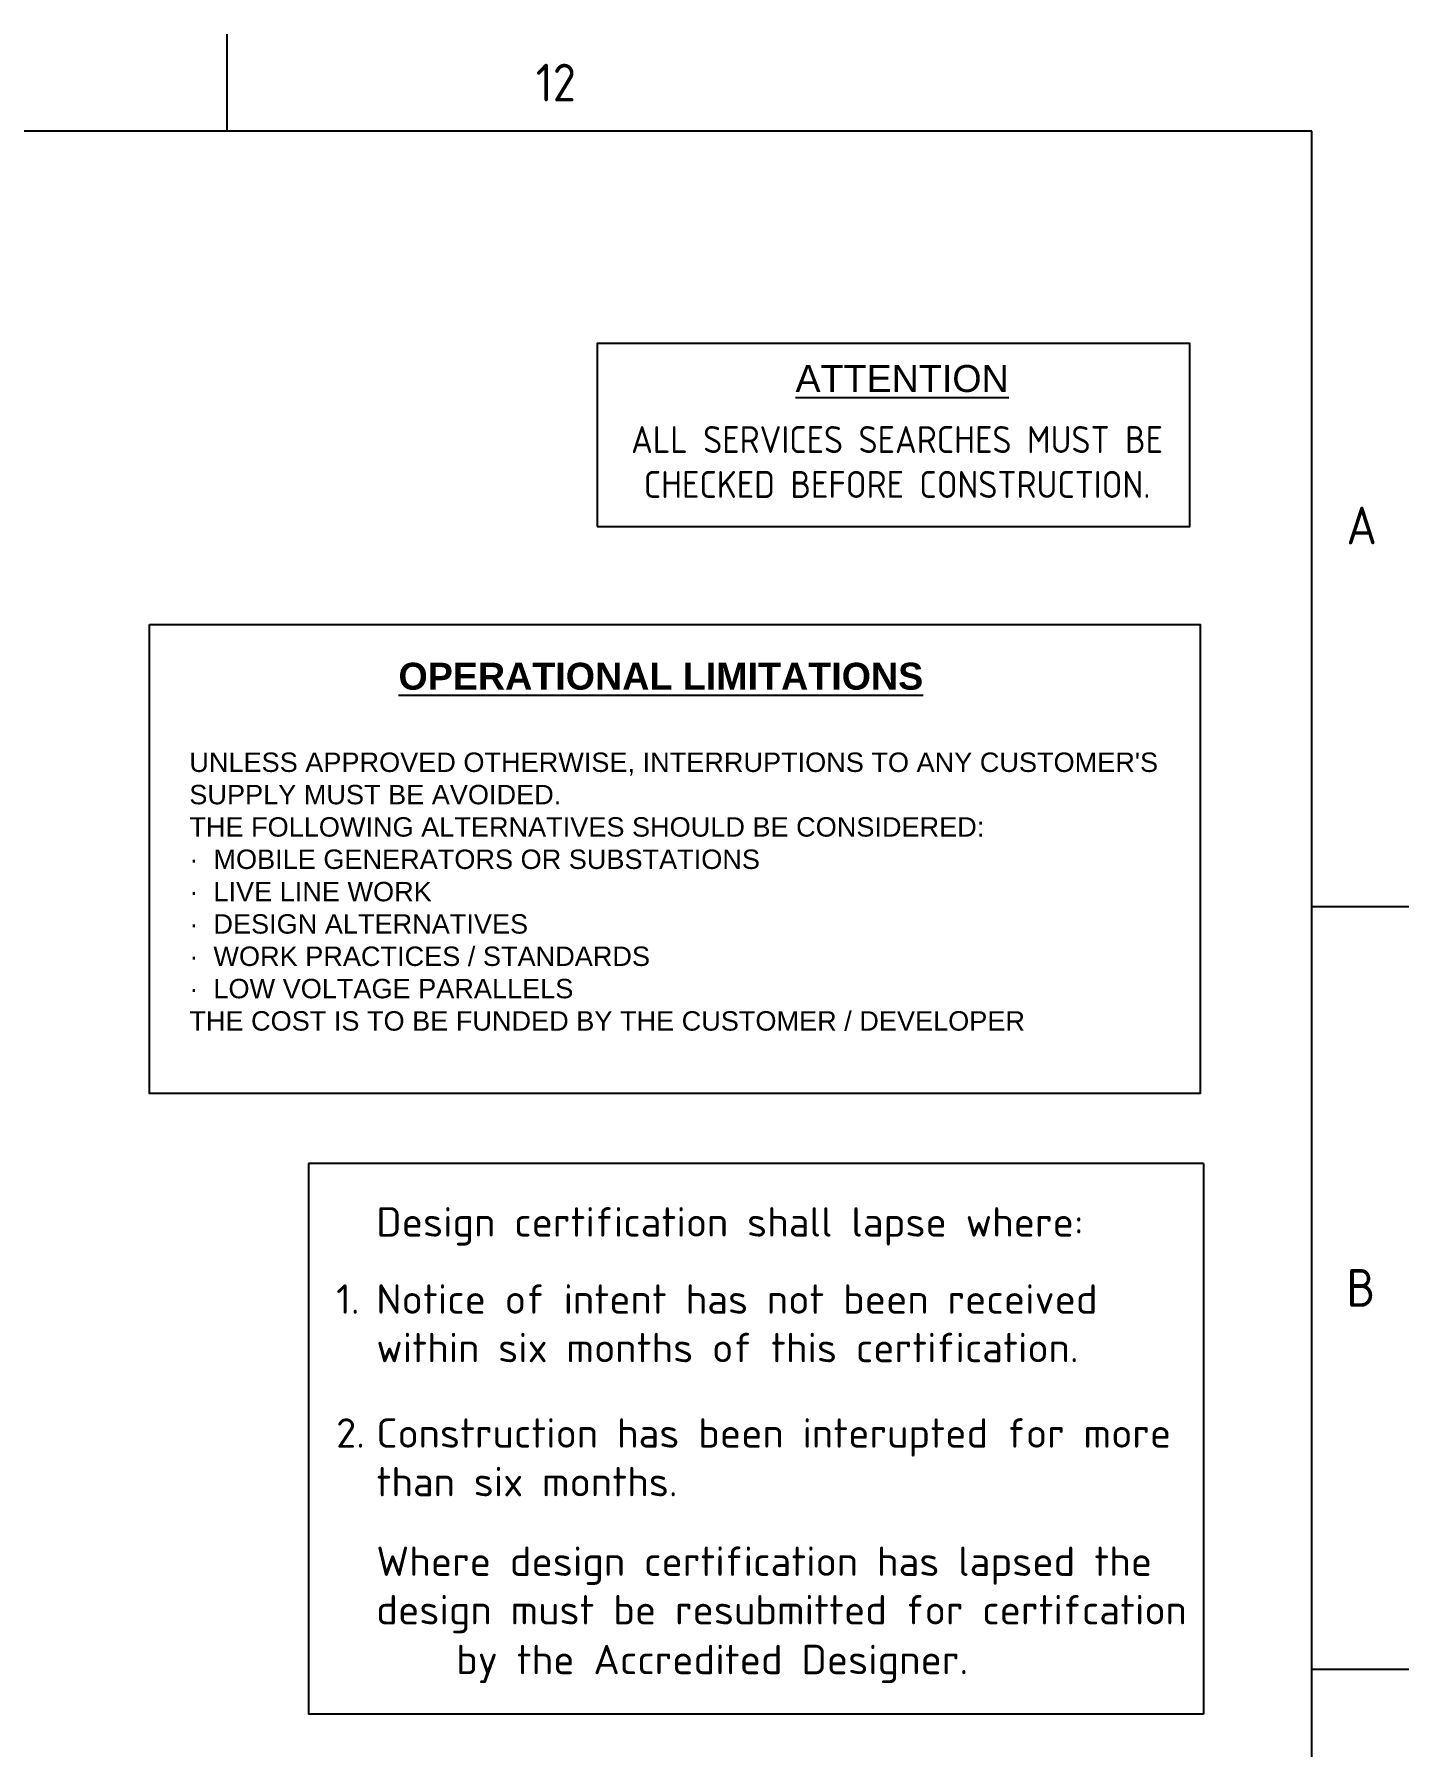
# Paper-space layout 's2 of 2' of a CAD drawing. Header units: metres. Extents: x -1806 to 17358, y -2633 to 1911.
# Drawn here: x 717.9 to 845.5, y 421.2 to 580.1 of the extents above; entities that cross this region are included whole.
import ezdxf
from ezdxf.enums import TextEntityAlignment as Align

# ---------------------------------------------------------------- set-up
doc = ezdxf.new("R2010")
doc.units = ezdxf.units.M
doc.layers.get('0').update_dxf_attribs({"color": 6})
doc.layers.add('Notes', color=7, linetype='Continuous')
doc.styles.add('iecISOCP', font='isocp.shx')
doc.styles.add('Q', font='isocpeur.ttf')
doc.styles.get("Standard").update_dxf_attribs({"font": 'arial.ttf'})

# ---------------------------------------------------------------- blocks, each defined once
blk = doc.blocks.new('Note_Attention')
at = {"layer": 'Notes', "color": 7}
blk.add_lwpolyline([(0, 0), (55, 0), (55, 17), (0, 17)], close=True, dxfattribs=at)
at = {"layer": 'Notes', "color": 7, "char_height": 2.5, "style": 'iecISOCP'}
for s, insert, width, attachment_point in [('{\\fArial|b0|i0|c0|p34;\\LATTENTION}', (28.29, 15), 20.8, 2), ('{\\C7;ALL SERVICES SEARCHES MUST BE CHECKED BEFORE CONSTRUCTION.}', (27.82, 6), 53, 5)]:
    blk.add_mtext(s, dxfattribs=dict(at, insert=insert, width=width, attachment_point=attachment_point))
blk = doc.blocks.new('A1_FRAME_TITLE')
at = {"layer": 'Notes', "linetype": 'Continuous'}
for p, q in [((744.23, 574.39), (744.23, 583.39)), ((853.87, 502.43), (844.87, 502.43)), ((844.88, 431.68), (853.87, 431.68))]:
    blk.add_line(p, q, dxfattribs=at)
at = {"layer": 'Notes', "color": 3, "linetype": 'Continuous'}
blk.add_line((844.88, 5.97), (844.88, 574.39), dxfattribs=at)
at = {"layer": 'Notes', "color": 3, "linetype": 'Continuous', "flags": 128}
blk.add_lwpolyline([(844.88, 574.39), (149.5, 574.39)], dxfattribs=at)
blk.add_attdef('DRAFT_NUM', (9.35, 23.29), '', height=2.5, rotation=90)
at = {"layer": 'Notes', "color": 7, "style": 'iecISOCP'}
for s, p in [('12', (772.87, 577.16)), ('A', (848.09, 536.06)), ('B', (848.09, 465.31))]:
    blk.add_text(s, height=3.5, dxfattribs=at).set_placement(p)
at = {"layer": 'Notes', "color": 7, "style": 'iecISOCP', "flags": 8}
blk.add_attdef('VERSION_NO', text='', height=2.5, rotation=90, dxfattribs=at).set_placement((302.04, 43.81), align=Align.MIDDLE_CENTER)
at = {"layer": 'Notes', "color": 7, "style": 'iecISOCP'}
for tag, p in [('CAP_NO', (513.19, 43.46)), ('IE_NUM', (513.05, 37.81)), ('REF_No_1', (335.24, 32.31)), ('REF_1', (362.52, 32.31)), ('GEN_WO', (441.71, 31.76)), ('HV_SWITCH', (513.46, 32.16)), ('REF_No_2', (335.24, 26.31)), ('REF_2', (362.52, 26.31)), ('OH_WO', (441.71, 25.81)), ('UBD_REF', (513.05, 25.83)), ('REF_No_3', (335.24, 20.31)), ('REF_3', (362.52, 20.31)), ('UG_WO', (441.71, 20.05)), ('GIS_MAP_No', (513.05, 20.04)), ('REF_No_4', (335.24, 14.31)), ('REF_4', (362.52, 14.31)), ('SUB_WO', (441.71, 13.81)), ('HV_OP_DIAG', (513.33, 14.2)), ('LGA', (512.95, 7.78))]:
    blk.add_attdef(tag, p, '', height=2.5, dxfattribs=at)
at = {"layer": 'Notes', "style": 'iecISOCP'}
for tag, p in [('T1', (684.37, 39.47)), ('T2', (684.37, 34.35)), ('T3', (684.37, 28.92)), ('T4', (684.37, 23.66)), ('T5', (684.37, 18.23)), ('T6', (684.37, 12.97))]:
    blk.add_attdef(tag, text='', height=3.5, dxfattribs=at).set_placement(p, align=Align.CENTER)
at = {"layer": 'Notes', "color": 7, "style": 'iecISOCP'}
for tag, p in [('scale', (567.76, 33.27)), ('DRAWN', (567.76, 24.93)), ('DATE', (567.76, 16.88)), ('DESIGN', (605.62, 9.15)), ('CHD', (567.76, 8.37))]:
    blk.add_attdef(tag, text='', height=2.5, dxfattribs=at).set_placement(p, align=Align.CENTER)
at = {"layer": 'Notes', "color": 4, "style": 'iecISOCP'}
blk.add_attdef('NUM', text='', height=7, dxfattribs=at).set_placement((812.88, 20.12), align=Align.MIDDLE_CENTER)
at = {"layer": 'Notes', "color": 1, "style": 'iecISOCP'}
blk.add_attdef('REV', text='', height=5, dxfattribs=at).set_placement((840.57, 17.1), align=Align.CENTER)
at = {"layer": 'Notes', "color": 7, "style": 'iecISOCP'}
for tag, p in [('NS', (811.23, 8.12)), ('SHTS', (825.93, 8.12))]:
    blk.add_attdef(tag, text='', height=2.5, dxfattribs=at).set_placement(p, align=Align.MIDDLE)
at = {"layer": 'Notes', "style": 'iecISOCP'}
blk.add_attdef('ExportID', (-11.47, 2.39), '', height=2.5, dxfattribs=at)
at = {"layer": 'Notes', "style": 'iecISOCP', "flags": 1}
for tag, p in [('ProjectType', (-6.37, -26.8)), ('ProjectNumber', (3.01, -26.82)), ('DrawingNumber', (14.96, -26.8)), ('ProjectDescription', (27.02, -26.83)), ('ExportDate', (39.74, -26.79)), ('ExportUserName', (48.61, -26.8)), ('DesignerCompanyName', (60.94, -26.79)), ('ExportAreaOfInterest', (76.55, -26.81)), ('GIS_SUCCESS', (91.45, -26.78)), ('CAD_SUCCESS', (101.24, -26.78)), ('DEPOTCODE', (111.56, -26.88)), ('ExportCategories', (119.53, -26.8)), ('Comments', (133.84, -26.88))]:
    blk.add_attdef(tag, p, '', height=1, dxfattribs=at)
blk = doc.blocks.new('Note_Operational Limitations')
at = {"layer": 'Notes', "linetype": 'Continuous', "lineweight": -3}
blk.add_lwpolyline([(0, 43.53), (97.49, 43.53), (97.49, 0), (0, 0)], close=True, dxfattribs=at)
at = {"layer": 'Notes', "linetype": 'Continuous', "lineweight": -3, "insert": (3.7, 39.97), "char_height": 2.50005, "width": 90.8, "attachment_point": 1}
blk.add_mtext("{\\fArial|b1|i0|c0|p34;                 \\C7;   \\LOPERATIONAL LIMITATIONS\\P\\P\\fArial|b0|i0|c0|p34;\\H0.72x;\\lUNLESS APPROVED OTHERWISE, INTERRUPTIONS TO ANY CUSTOMER'S SUPPLY MUST BE AVOIDED.\\PTHE FOLLOWING ALTERNATIVES SHOULD BE CONSIDERED:\\P·  MOBILE GENERATORS OR SUBSTATIONS\\P·  LIVE LINE WORK\\P·  DESIGN ALTERNATIVES\\P·  WORK PRACTICES / STANDARDS\\P·  LOW VOLTAGE PARALLELS\\PTHE COST IS TO BE FUNDED BY THE CUSTOMER / DEVELOPER}", dxfattribs=at)

psp = doc.layouts.new('s2 of 2')

# ---------------------------------------------------------------- linework, layer by layer
at = {"layer": 'Notes'}
for p, q in [((826.44, 475.35), (743.4, 475.35)), ((743.4, 475.35), (743.4, 424.24)), ((826.44, 475.35), (826.44, 424.24)), ((826.44, 424.24), (743.4, 424.24))]:
    psp.add_line(p, q, dxfattribs=at)

# ---------------------------------------------------------------- block references
for name, p in [('A1_FRAME_TITLE', (-8.39, -3.26)), ('Note_Attention', (770.18, 534.44))]:
    psp.add_blockref(name, p, dxfattribs=at)
at = {"layer": 'Notes', "color": 7}
psp.add_blockref('Note_Operational Limitations', (728.63, 481.84), dxfattribs=at)

# ---------------------------------------------------------------- texts
at = {"layer": 'Notes', "style": 'Q'}
for s, p in [('Design certification shall lapse where:', (749.68, 468.55)), ('1.', (745.95, 461.39)), ('Notice of intent has not been received', (749.68, 461.39)), ('within six months of this certification.', (749.68, 456.89)), ('2.', (745.95, 448.96)), ('Construction has been interupted for more', (749.68, 448.96)), ('than six months.', (749.68, 444.45)), ('Where design certification has lapsed the', (749.68, 437.06)), ('design must be resubmitted for certifcation', (749.68, 432.56)), ('by the Accredited Designer.', (757.09, 427.94))]:
    psp.add_text(s, height=2.73, dxfattribs=at).set_placement(p)

doc.saveas('drawing.dxf')
